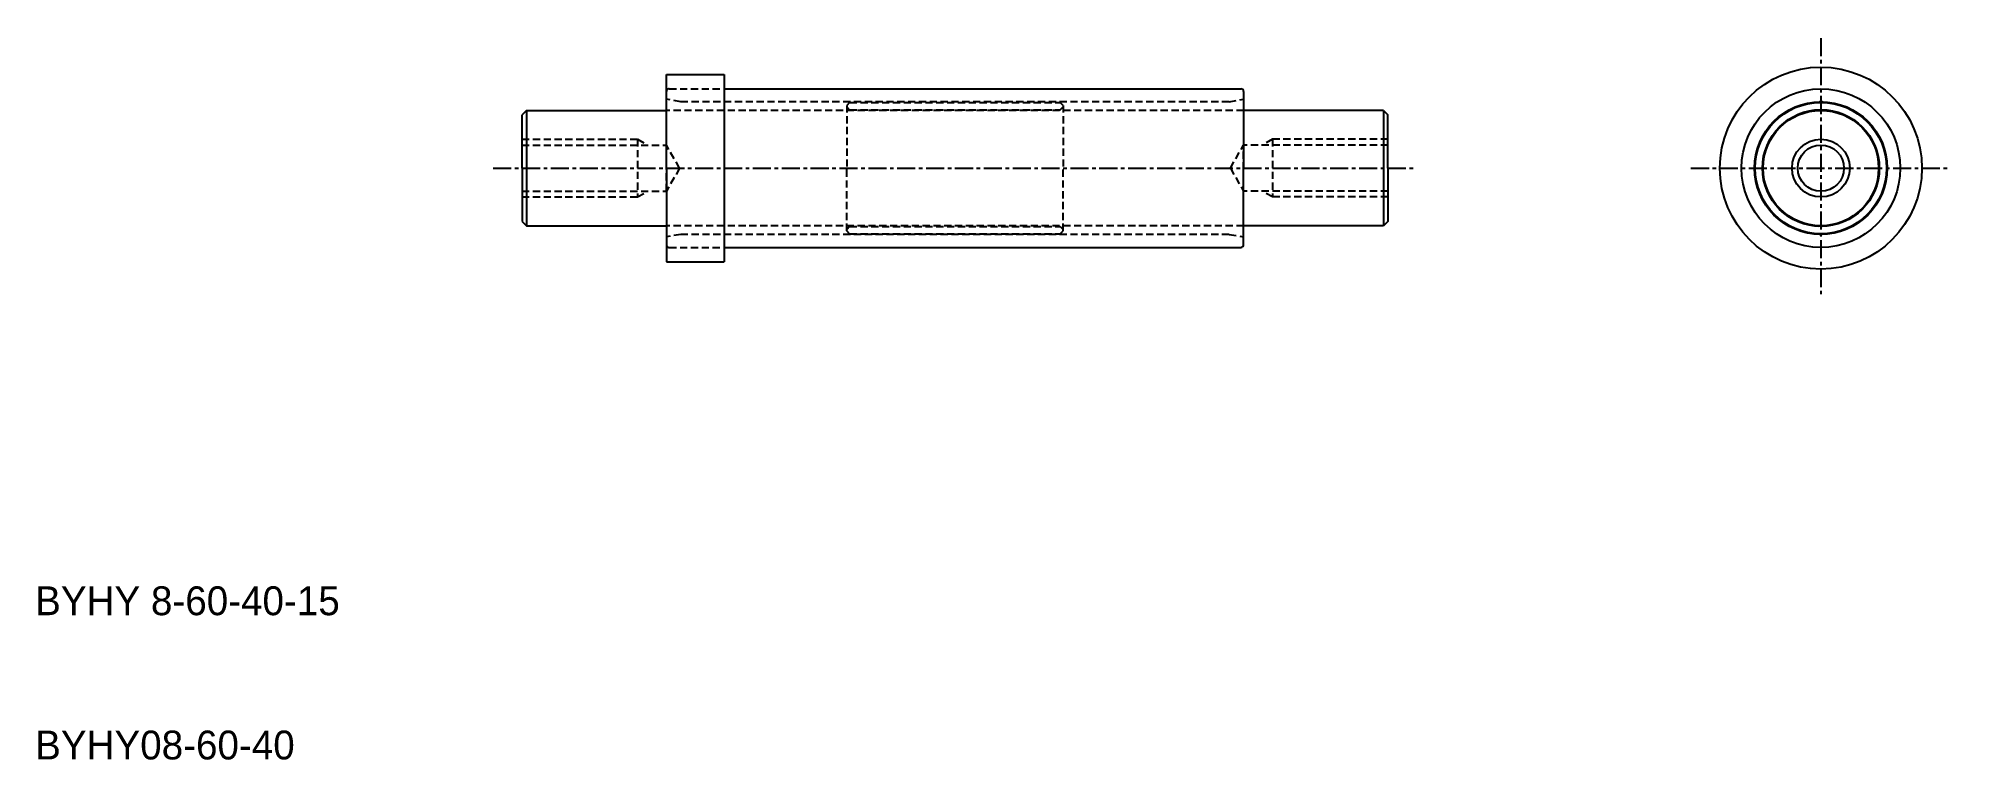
# Model space of a CAD drawing. Extents: x -41 to 92, y 343 to 393.
import ezdxf

# ---------------------------------------------------------------- set-up
doc = ezdxf.new("R2010")
doc.units = 0
doc.linetypes.add('CENTER', pattern=[2, 1.25, -0.25, 0.25, -0.25])
doc.linetypes.add('DASHED', pattern=[0.75, 0.5, -0.25])
doc.layers.get('0').update_dxf_attribs({"linetype": 'CONTINUOUS'})
doc.layers.add('CENTER', color=1, linetype='CENTER')

# ---------------------------------------------------------------- blocks, each defined once
blk = doc.blocks.new('A$C71836642')
at = {"color": 3, "linetype": 'DASHED'}
for p, q in [((0, 2), (8, 2)), ((0, 1.6), (10, 1.6)), ((8, 2), (8.61, 1.65)), ((8, 2), (8, -2)), ((10, -1.6), (10, 1.6)), ((10.92, 0), (10, 1.6)), ((10.92, 0), (10, -1.6)), ((0, -1.6), (10, -1.6)), ((0, -2), (8, -2)), ((8, -2), (8.61, -1.65))]:
    blk.add_line(p, q, dxfattribs=at)
blk = doc.blocks.new('A$C1525664D')
at = {"color": 3, "linetype": 'DASHED'}
for p, q in [((-10.92, 0), (-10, 1.6)), ((-10, -1.6), (-10, 1.6)), ((0, 1.6), (-10, 1.6)), ((-8, 2), (-8.61, 1.65)), ((-8, 2), (-8, -2)), ((0, 2), (-8, 2)), ((-10.92, 0), (-10, -1.6)), ((0, -1.6), (-10, -1.6)), ((-8, -2), (-8.61, -1.65)), ((0, -2), (-8, -2))]:
    blk.add_line(p, q, dxfattribs=at)

msp = doc.modelspace()

# ---------------------------------------------------------------- linework, layer by layer
at = {"color": 7, "linetype": 'CONTINUOUS'}
for p, q in [((2.58, 390.52), (6.58, 390.52)), ((2.58, 384.02), (2.58, 390.52)), ((6.58, 390.52), (6.58, 377.52)), ((6.58, 389.52), (42.38, 389.52)), ((42.58, 389.32), (42.58, 384.02)), ((-7.12, 388.02), (-7.42, 387.72)), ((-7.42, 384.02), (-7.42, 387.72)), ((-7.12, 388.02), (-7.12, 380.02)), ((-7.12, 388.02), (2.58, 388.02)), ((52.28, 388.02), (42.58, 388.02)), ((52.28, 388.02), (52.58, 387.72)), ((52.28, 388.02), (52.28, 380.02)), ((52.58, 384.02), (52.58, 387.72)), ((-7.42, 384.02), (-7.42, 380.32)), ((2.58, 384.02), (2.58, 377.52)), ((42.58, 378.72), (42.58, 384.02)), ((52.58, 384.02), (52.58, 380.32)), ((-7.42, 380.32), (-7.12, 380.02)), ((-7.12, 380.02), (2.58, 380.02)), ((52.28, 380.02), (42.58, 380.02)), ((52.58, 380.32), (52.28, 380.02)), ((6.58, 378.52), (42.38, 378.52)), ((2.58, 377.52), (6.58, 377.52))]:
    msp.add_line(p, q, dxfattribs=at)
at = {"color": 3, "linetype": 'DASHED'}
for p, q in [((3.58, 388.62), (2.58, 388.8)), ((2.78, 389.52), (6.58, 389.52)), ((41.58, 388.62), (3.58, 388.62)), ((15.28, 388.57), (15.08, 388.37)), ((15.08, 388.37), (15.08, 384.02)), ((15.28, 388.57), (29.88, 388.57)), ((30.08, 388.37), (29.88, 388.57)), ((30.08, 388.37), (30.08, 384.02)), ((41.58, 388.62), (42.58, 388.8)), ((42.58, 388.02), (2.58, 388.02)), ((15.28, 388.07), (15.08, 388.27)), ((15.28, 388.07), (29.88, 388.07)), ((29.88, 388.07), (30.08, 388.27)), ((15.08, 379.67), (15.08, 384.02)), ((30.08, 379.67), (30.08, 384.02)), ((42.58, 380.02), (2.58, 380.02)), ((3.58, 379.42), (2.58, 379.25)), ((41.58, 379.42), (3.58, 379.42)), ((15.28, 379.97), (15.08, 379.77)), ((15.28, 379.47), (15.08, 379.67)), ((15.28, 379.97), (29.88, 379.97)), ((15.28, 379.47), (29.88, 379.47)), ((29.88, 379.97), (30.08, 379.77)), ((29.88, 379.47), (30.08, 379.67)), ((41.58, 379.42), (42.58, 379.25)), ((2.78, 378.52), (6.58, 378.52))]:
    msp.add_line(p, q, dxfattribs=at)
at = {"color": 7, "linetype": 'CONTINUOUS'}
for radius in [7, 5.5, 4.6, 4.55, 4.05, 4, 1.6]:
    msp.add_circle((82.58, 384.02), radius, dxfattribs=at)
at = {"color": 3, "linetype": 'CONTINUOUS'}
msp.add_circle((82.58, 384.02), 2, dxfattribs=at)
at = {"color": 3, "linetype": 'DASHED'}
for centre, start, end in [((2.78, 389.32), 90, 180), ((2.78, 378.72), 180, 270)]:
    msp.add_arc(centre, 0.2, start, end, dxfattribs=at)
at = {"color": 7, "linetype": 'CONTINUOUS'}
for centre, radius, start, end in [((42.38, 389.32), 0.2, 0, 90), ((82.58, 388.32), 0.3, 55.3534, 124.6466), ((82.58, 388.32), 0.3, 237.5641, 302.4359), ((78.86, 386.17), 0.3, 115.3534, 184.6466), ((78.86, 386.17), 0.3, 297.5641, 2.4359), ((86.3, 386.17), 0.3, 177.5641, 242.4359), ((86.3, 386.17), 0.3, 355.3534, 64.6466), ((78.86, 381.87), 0.3, 175.3534, 244.6466), ((78.86, 381.87), 0.3, 357.5641, 62.4359), ((86.3, 381.87), 0.3, 117.5641, 182.4359), ((86.3, 381.87), 0.3, 295.3534, 4.6466), ((82.58, 379.72), 0.3, 235.3534, 304.6466), ((82.58, 379.72), 0.3, 57.5641, 122.4359), ((42.38, 378.72), 0.2, 270, 0)]:
    msp.add_arc(centre, radius, start, end, dxfattribs=at)
at = {"layer": 'CENTER', "color": 1, "linetype": 'CENTER'}
for p, q in [((82.58, 393.02), (82.58, 375.02)), ((-9.42, 384.02), (54.58, 384.02)), ((73.58, 384.02), (91.58, 384.02))]:
    msp.add_line(p, q, dxfattribs=at)

# ---------------------------------------------------------------- block references
at = {"color": 7, "linetype": 'CONTINUOUS'}
for name, p in [('A$C71836642', (-7.42, 384.02)), ('A$C1525664D', (52.58, 384.02))]:
    msp.add_blockref(name, p, dxfattribs=at)

# ---------------------------------------------------------------- texts
for s, p in [('BYHY 8-60-40-15', (-41.16, 353.02)), ('BYHY08-60-40', (-41.16, 343.02))]:
    msp.add_text(s, height=2, dxfattribs=at).set_placement(p)

doc.saveas('drawing.dxf')
